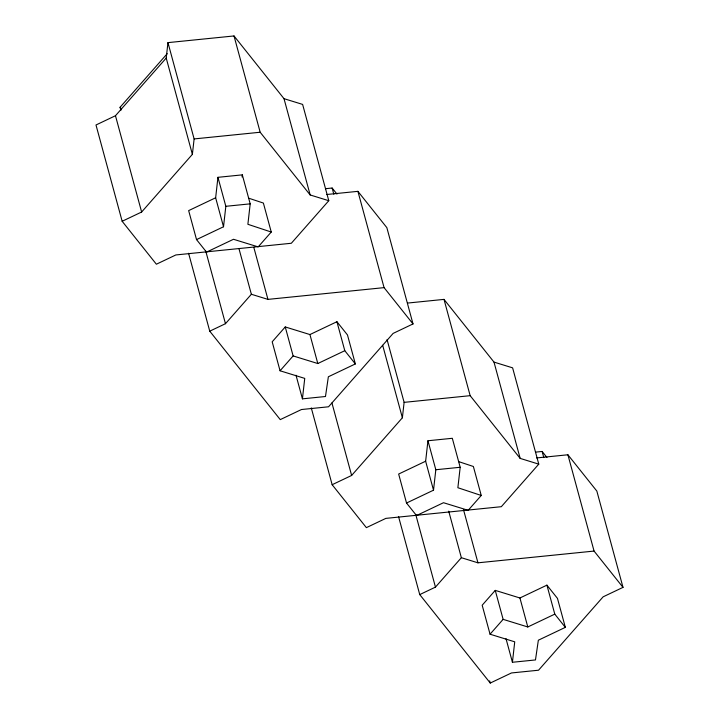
<?xml version="1.0" encoding="UTF-8"?>
<svg xmlns="http://www.w3.org/2000/svg" width="719" height="719" viewBox="0 0 719 719"><rect width="100%" height="100%" fill="white"/><g stroke="black" fill="none" stroke-linecap="round" stroke-linejoin="round"><path stroke-width="1.08" d="M166.215 58.059L167.958 42.628L234.008 35.95L284.005 98.674L310.168 194.966L328.781 200.709L291.33 243.265L175.858 254.948L156.374 264.215L122.158 221.281L95.995 124.989L115.471 115.723L166.215 58.059L192.377 154.351L141.634 212.015L122.158 221.281M192.377 154.351L194.121 138.929L167.958 42.628M215.646 197.779L217.947 177.323L242.321 174.861L250.194 203.845L247.884 224.292L271.252 232.039L258.175 246.896L233.495 239.283L206.515 252.117L196.53 239.598L188.657 210.613L215.646 197.779L223.519 226.764L196.53 239.598M223.519 226.764L225.829 206.308L217.947 177.323M242.078 177.018L242.321 174.861M302.429 398.847L304.739 378.392L280.059 370.779L272.186 341.795L285.254 326.947L309.934 334.56L336.923 321.717L347.475 334.955L355.348 363.931L328.358 376.774L325.482 396.511L302.429 398.847L296.012 375.228M311.282 407.898L332.151 484.714L351.627 475.448L402.379 417.784L404.114 402.361L387.065 339.602M425.639 461.212L427.949 440.756L452.314 438.293L460.187 467.278L457.877 487.725L481.245 495.472L468.168 510.328L443.497 502.716L416.508 515.55L406.523 503.03L398.65 474.046L425.639 461.212L433.512 490.187L406.523 503.03M433.512 490.187L435.822 469.741L427.949 440.756M512.422 662.271L514.732 641.824L490.052 634.212L482.179 605.227L495.247 590.38L519.927 597.983L546.916 585.149L557.468 598.388L565.341 627.363L538.351 640.207L535.475 659.943L512.422 662.271L506.005 638.661M120.891 110.358L120.055 107.293L167.239 53.664M188.585 253.268L209.75 331.171L225.469 323.694L251.362 294.269L239.014 248.828M280.059 370.779L293.127 355.923L285.254 326.947M407.673 303.058L444 299.383L493.998 362.106L512.611 367.84L538.774 464.141L501.323 506.697L385.851 518.381L366.375 527.647L332.151 484.714M398.578 516.7L419.743 594.595L435.462 587.117L461.355 557.701L448.719 511.173M490.052 634.212L503.129 619.356L495.247 590.38M293.127 355.923L317.807 363.535L344.796 350.701L355.348 363.931M326.651 194.507L357.909 191.344L386.849 227.644L413.012 323.936L393.131 333.4L328.547 406.792L301.477 409.524L280.257 419.617L209.75 331.171M503.129 619.356L527.8 626.968L554.789 614.134L565.341 627.363M536.644 457.94L567.902 454.776L596.842 491.077L623.005 587.369L603.124 596.833L538.54 670.216L511.47 672.957L490.259 683.05L419.743 594.595M194.121 138.929L260.17 132.242L310.168 194.966M325.491 188.702L332.133 188.027L336.959 194.076M225.829 206.308L250.194 203.845M251.362 294.269L267.944 299.383L384.072 287.636L413.012 323.936M404.114 402.361L470.163 395.675L520.161 458.398L538.774 464.141M535.484 452.134L542.135 451.46L546.952 457.509M435.822 469.741L460.187 467.278M461.355 557.701L477.946 562.815L594.065 551.069L623.005 587.369M284.005 98.674L302.618 104.408L328.781 200.709M248.504 198.129L263.379 203.055L271.252 232.039M458.497 461.562L473.372 466.487L481.245 495.472M120.055 107.293L121.43 109.018M567.902 454.776L594.065 551.069M542.135 451.46L543.798 457.608M493.998 362.106L520.161 458.398M546.916 585.149L554.789 614.134M444 299.383L470.163 395.675M519.927 597.983L527.8 626.968M463.539 509.798L477.946 562.815M357.909 191.344L384.072 287.636M489.666 680.884L490.259 683.05M382.679 345.291L402.379 417.784M332.133 188.027L333.805 194.175M415.771 514.624L435.462 587.117M336.923 321.717L344.796 350.701M234.008 35.95L260.17 132.242M331.935 402.955L351.627 475.448M309.934 334.56L317.807 363.535M253.834 247.453L267.944 299.383M205.778 251.201L225.469 323.694M115.471 115.723L141.634 212.015"/></g></svg>
